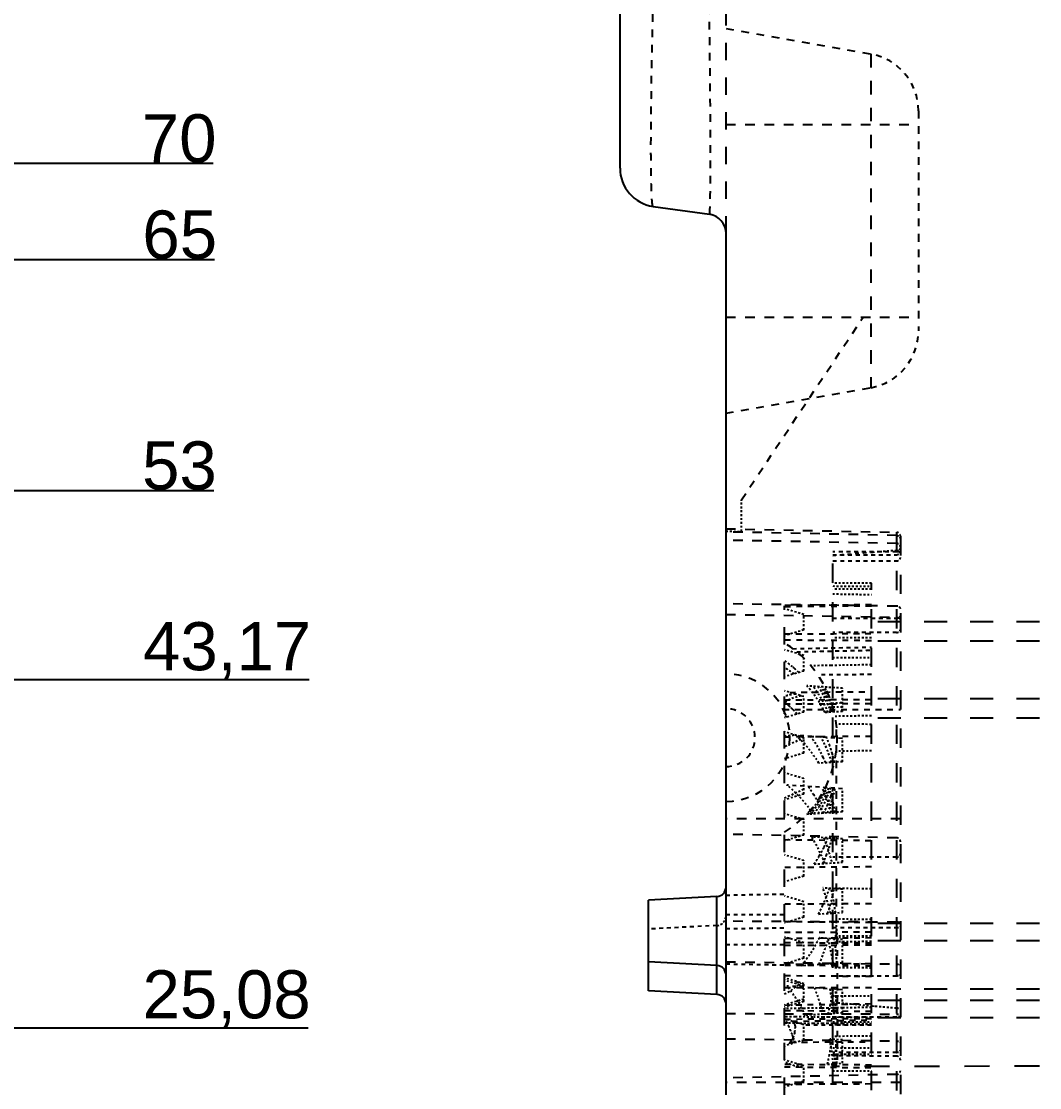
# Model space of a CAD drawing. Header units: millimetres. Extents: x 2875 to 3219, y 1450 to 1733.
# Drawn here: x 3102.8 to 3155.7, y 1616.3 to 1671.7 of the extents above; entities that cross this region are included whole.
import ezdxf

# ---------------------------------------------------------------- set-up
doc = ezdxf.new("R2010")
doc.units = ezdxf.units.MM
doc.linetypes.add('HIDDEN', pattern=[0.2, 0.1, -0.1])
doc.layers.add('DEFAULT_2', color=8, linetype='HIDDEN')
doc.layers.add('dim', color=4, linetype='Continuous', lineweight=9)
doc.styles.get("Standard").update_dxf_attribs({"font": 'arial.ttf'})
doc.dimstyles.new('副本 ISO-25-1', dxfattribs={"dimtxt": 5, "dimasz": 5, "dimexe": 0, "dimexo": 0, "dimgap": 0, "dimtad": 1, "dimtxsty": 'Standard', "dimcen": 0, "dimclrd": 4, "dimclre": 4, "dimclrt": 6, "dimazin": 0, "dimtfac": 1, "dimtofl": 0, "dimtmove": 0, "dimatfit": 3, "dimfxl": 0, "dimarcsym": 0})

# ---------------------------------------------------------------- blocks, each defined once
blk = doc.blocks.new('*D87')
at = {"layer": 'Defpoints', "color": 0, "transparency": 16777216}
for p in [(3054.105, 1619.411), (3109.239, 1619.411), (3011.402, 1594.336)]:
    blk.add_point(p, dxfattribs=at)
at = {"layer": 'dim', "color": 4, "linetype": 'Continuous', "lineweight": -2, "transparency": 16777216}
blk.add_line((3054.105, 1619.411), (3117.723, 1619.411), dxfattribs=at)
at = {"layer": 'dim', "color": 6, "transparency": 16777216, "insert": (3113.481, 1620.913), "char_height": 2.5, "attachment_point": 5}
blk.add_mtext('25,08', dxfattribs=at)
blk = doc.blocks.new('*D88')
at = {"layer": 'Defpoints', "color": 0, "transparency": 16777216}
for p in [(3038.727, 1637.501), (3109.239, 1637.501), (3011.402, 1594.336)]:
    blk.add_point(p, dxfattribs=at)
at = {"layer": 'dim', "color": 4, "linetype": 'Continuous', "lineweight": -2, "transparency": 16777216}
blk.add_line((3038.727, 1637.501), (3117.776, 1637.501), dxfattribs=at)
at = {"layer": 'dim', "color": 6, "transparency": 16777216, "insert": (3113.507, 1639.003), "char_height": 2.5, "attachment_point": 5}
blk.add_mtext('43,17', dxfattribs=at)
blk = doc.blocks.new('*D89')
at = {"layer": 'Defpoints', "color": 0, "transparency": 16777216}
for p in [(3052, 1647.336), (3109.239, 1647.336), (3011.402, 1594.336)]:
    blk.add_point(p, dxfattribs=at)
at = {"layer": 'dim', "color": 4, "linetype": 'Continuous', "lineweight": -2, "transparency": 16777216}
blk.add_line((3052, 1647.336), (3112.82, 1647.336), dxfattribs=at)
at = {"layer": 'dim', "color": 6, "transparency": 16777216, "insert": (3111.029, 1648.613), "char_height": 2.5, "attachment_point": 5}
blk.add_mtext('53', dxfattribs=at)
blk = doc.blocks.new('*D90')
at = {"layer": 'Defpoints', "color": 0, "transparency": 16777216}
for p in [(3026.702, 1659.336), (3109.239, 1659.336), (3011.402, 1594.336)]:
    blk.add_point(p, dxfattribs=at)
at = {"layer": 'dim', "color": 4, "linetype": 'Continuous', "lineweight": -2, "transparency": 16777216}
blk.add_line((3026.702, 1659.336), (3112.852, 1659.336), dxfattribs=at)
at = {"layer": 'dim', "color": 6, "transparency": 16777216, "insert": (3111.045, 1660.612), "char_height": 2.5, "attachment_point": 5}
blk.add_mtext('65', dxfattribs=at)
blk = doc.blocks.new('*D91')
at = {"layer": 'Defpoints', "color": 0, "transparency": 16777216}
for p in [(3084.196, 1664.336), (3109.239, 1664.336), (3011.402, 1594.336)]:
    blk.add_point(p, dxfattribs=at)
at = {"layer": 'dim', "color": 4, "linetype": 'Continuous', "lineweight": -2, "transparency": 16777216}
blk.add_line((3084.196, 1664.336), (3112.791, 1664.336), dxfattribs=at)
at = {"layer": 'dim', "color": 6, "transparency": 16777216, "insert": (3111.015, 1665.612), "char_height": 2.5, "attachment_point": 5}
blk.add_mtext('70', dxfattribs=at)

msp = doc.modelspace()

# ---------------------------------------------------------------- linework, layer by layer
at = {"color": 7, "linetype": 'Continuous'}
for p, q in [((3133.925, 1664.075), (3133.925, 1684.323)), ((3135.646, 1662.094), (3138.573, 1661.683)), ((3139.434, 1527.98), (3139.434, 1660.692)), ((3138.96, 1626.23), (3135.414, 1626.044)), ((3135.414, 1621.321), (3135.414, 1626.044)), ((3138.96, 1621.135), (3138.96, 1626.23)), ((3138.96, 1622.642), (3135.414, 1622.828)), ((3138.96, 1621.135), (3135.414, 1621.321))]:
    msp.add_line(p, q, dxfattribs=at)
for centre, radius, start, end in [((3135.925, 1664.075), 2, 180, 262), ((3138.434, 1660.692), 1, 0, 82), ((3138.934, 1626.729), 0.5, 273, 0), ((3138.934, 1622.143), 0.5, 0, 87), ((3138.934, 1620.636), 0.5, 0, 87)]:
    msp.add_arc(centre, radius, start, end, dxfattribs=at)
at = {"layer": 'DEFAULT_2', "color": 8, "linetype": 'HIDDEN', "ltscale": 9}
for p, q in [((3139.434, 1660.692), (3139.434, 1684.336)), ((3142.467, 1567.326), (3142.467, 1641.339))]:
    msp.add_line(p, q, dxfattribs=at)
at = {"layer": 'DEFAULT_2', "color": 8, "linetype": 'HIDDEN', "ltscale": 4}
for p, q in [((3139.434, 1671.34), (3146.955, 1670.014)), ((3149.434, 1667.059), (3149.434, 1655.621)), ((3140.234, 1646.84), (3146.567, 1656.34)), ((3139.434, 1651.34), (3146.955, 1652.666)), ((3145.169, 1624.101), (3145.169, 1635.19))]:
    msp.add_line(p, q, dxfattribs=at)
at = {"layer": 'DEFAULT_2', "color": 8, "linetype": 'HIDDEN', "ltscale": 7}
msp.add_line((3146.955, 1670.014), (3146.955, 1652.666), dxfattribs=at)
at = {"layer": 'DEFAULT_2', "color": 8, "linetype": 'HIDDEN', "ltscale": 5}
for p, q in [((3139.434, 1666.34), (3149.434, 1666.34)), ((3139.434, 1656.34), (3149.434, 1656.34)), ((3139.434, 1645.34), (3148.3, 1645.154)), ((3148.3, 1644.993), (3139.434, 1645.178)), ((3148.3, 1644.576), (3139.434, 1644.744)), ((3148.3, 1641.319), (3139.434, 1641.435)), ((3139.434, 1640.891), (3148.3, 1640.744)), ((3148.497, 1630.265), (3139.434, 1630.265)), ((3148.3, 1629.275), (3139.434, 1629.461)), ((3148.3, 1624.892), (3139.434, 1624.943)), ((3139.434, 1622.834), (3148.3, 1622.718)), ((3139.434, 1620.147), (3148.3, 1620.119)), ((3139.434, 1618.831), (3148.3, 1618.721)), ((3148.3, 1616.984), (3139.434, 1616.798)), ((3148.497, 1616.566), (3139.434, 1616.566))]:
    msp.add_line(p, q, dxfattribs=at)
at = {"layer": 'DEFAULT_2', "color": 8, "linetype": 'HIDDEN'}
for p, q in [((3140.234, 1645.198), (3140.234, 1646.84)), ((3146.99, 1642.513), (3144.98, 1642.516)), ((3144.98, 1642.365), (3146.99, 1642.362)), ((3146.99, 1642.197), (3144.98, 1642.2)), ((3144.979, 1641.955), (3146.988, 1641.92)), ((3146.99, 1639.672), (3144.98, 1639.674)), ((3144.98, 1638.656), (3146.99, 1638.653)), ((3146.99, 1638.269), (3144.98, 1638.237)), ((3145.482, 1637.051), (3143.632, 1637.174)), ((3146.99, 1635.623), (3145.106, 1635.59)), ((3146.99, 1635.174), (3145.169, 1635.19)), ((3146.99, 1633.798), (3145.169, 1633.782)), ((3145.482, 1630.623), (3143.616, 1630.498)), ((3145.482, 1629.217), (3143.881, 1629.324)), ((3144.011, 1627.913), (3145.482, 1628.011)), ((3146.99, 1626.634), (3144.98, 1626.637)), ((3146.99, 1625.035), (3145.169, 1625.046)), ((3146.99, 1624.162), (3144.98, 1624.163)), ((3146.99, 1624.112), (3145.169, 1624.101)), ((3146.99, 1623.886), (3145.194, 1623.87)), ((3146.988, 1622.512), (3144.979, 1622.521)), ((3144.98, 1621.073), (3146.99, 1621.071)), ((3146.99, 1620.461), (3145.481, 1620.441)), ((3145.482, 1620.178), (3143.553, 1620.05)), ((3145.482, 1619.964), (3146.99, 1619.948)), ((3144.98, 1619.719), (3146.99, 1619.718)), ((3146.99, 1619.577), (3144.98, 1619.56)), ((3146.99, 1619.613), (3145.482, 1619.623)), ((3146.99, 1618.974), (3144.98, 1618.957)), ((3144.98, 1618.369), (3146.99, 1618.369)), ((3144.98, 1618.041), (3146.99, 1618.041)), ((3144.98, 1617.168), (3146.99, 1617.166))]:
    msp.add_line(p, q, dxfattribs=at)
at = {"layer": 'DEFAULT_2', "color": 8, "linetype": 'HIDDEN', "ltscale": 0.3}
for p, q in [((3139.434, 1645.215), (3139.834, 1645.207)), ((3139.834, 1645.207), (3140.234, 1645.198)), ((3144.377, 1620.427), (3143.973, 1620.421)), ((3142.535, 1619.996), (3142.991, 1619.991)), ((3143.974, 1619.98), (3144.464, 1619.975)), ((3142.987, 1619.639), (3142.625, 1619.641)), ((3144.462, 1619.629), (3143.975, 1619.632))]:
    msp.add_line(p, q, dxfattribs=at)
at = {"layer": 'DEFAULT_2', "color": 8, "linetype": 'HIDDEN', "ltscale": 10}
for p, q in [((3148.3, 1645.154), (3148.3, 1563.518)), ((3148.497, 1644.953), (3148.497, 1563.719)), ((3144.98, 1564.528), (3144.98, 1644.144)), ((3146.99, 1566.159), (3146.99, 1642.513))]:
    msp.add_line(p, q, dxfattribs=at)
at = {"layer": 'DEFAULT_2', "color": 8, "linetype": 'HIDDEN', "ltscale": 2}
for p, q in [((3148.297, 1644.149), (3144.98, 1644.144)), ((3144.98, 1643.986), (3148.297, 1643.992)), ((3144.98, 1643.666), (3148.297, 1643.671)), ((3144.98, 1640.689), (3148.297, 1640.693)), ((3148.297, 1639.949), (3144.98, 1639.944)), ((3142.904, 1639.107), (3146.99, 1639.191)), ((3146.99, 1637.762), (3144.208, 1637.742)), ((3145.482, 1634.44), (3143.077, 1634.6)), ((3145.482, 1631.829), (3142.589, 1632.021)), ((3148.297, 1628.27), (3144.98, 1628.265)), ((3139.434, 1626.303), (3142.467, 1626.356)), ((3139.434, 1625.298), (3142.467, 1625.298)), ((3138.96, 1624.722), (3135.414, 1624.536)), ((3139.434, 1624.559), (3142.467, 1624.603)), ((3144.98, 1624.612), (3148.297, 1624.614)), ((3139.434, 1623.732), (3142.467, 1623.732)), ((3139.434, 1622.727), (3142.467, 1622.675)), ((3143.377, 1622.649), (3145.482, 1622.789)), ((3148.297, 1622.091), (3144.98, 1622.088)), ((3145.482, 1621.384), (3142.597, 1621.577)), ((3148.297, 1619.966), (3144.98, 1619.965)), ((3146.99, 1619.548), (3143.472, 1619.543)), ((3148.297, 1618.13), (3144.98, 1618.126)), ((3148.298, 1617.927), (3144.98, 1617.956))]:
    msp.add_line(p, q, dxfattribs=at)
at = {"layer": 'DEFAULT_2', "color": 8, "linetype": 'HIDDEN', "ltscale": 0.5}
for p, q in [((3148.3, 1644.209), (3147.539, 1644.148)), ((3145.253, 1620.704), (3145.941, 1620.644)), ((3145.482, 1618.773), (3144.828, 1618.817))]:
    msp.add_line(p, q, dxfattribs=at)
at = {"layer": 'DEFAULT_2', "color": 8, "linetype": 'HIDDEN', "ltscale": 3}
for p, q in [((3146.99, 1641.386), (3142.467, 1641.346)), ((3146.99, 1641.323), (3142.467, 1641.284)), ((3146.99, 1639.521), (3142.467, 1639.548)), ((3142.467, 1636.447), (3146.99, 1636.472)), ((3142.744, 1636.838), (3146.99, 1636.875)), ((3142.41, 1635.949), (3148.497, 1635.949)), ((3142.467, 1636.239), (3146.99, 1636.256)), ((3146.99, 1634.552), (3142.467, 1634.512)), ((3142.467, 1629.183), (3146.99, 1629.144)), ((3146.99, 1627.768), (3142.467, 1627.729)), ((3146.99, 1625.851), (3142.467, 1625.829)), ((3146.99, 1624.873), (3142.467, 1624.912)), ((3142.467, 1624.378), (3146.99, 1624.387)), ((3146.99, 1624.074), (3142.467, 1624.041)), ((3146.988, 1623.798), (3142.467, 1623.821)), ((3145.212, 1624.047), (3145.212, 1617.351)), ((3146.99, 1623.7), (3142.467, 1623.676)), ((3142.467, 1622.704), (3146.99, 1622.744)), ((3146.99, 1622.612), (3142.467, 1622.651)), ((3146.99, 1622.068), (3142.467, 1622.103)), ((3146.99, 1621.481), (3142.467, 1621.475)), ((3142.467, 1620.59), (3146.99, 1620.66)), ((3146.99, 1620.25), (3142.467, 1620.289)), ((3146.99, 1619.879), (3142.467, 1619.839)), ((3142.856, 1619.749), (3146.99, 1619.814)), ((3142.765, 1618.664), (3146.99, 1618.674)), ((3146.99, 1617.47), (3142.467, 1617.498)), ((3142.467, 1617.375), (3146.99, 1617.335)), ((3142.467, 1616.479), (3146.99, 1616.503))]:
    msp.add_line(p, q, dxfattribs=at)
at = {"layer": 'DEFAULT_2', "color": 8, "linetype": 'HIDDEN', "ltscale": 0.7}
for p, q in [((3143.472, 1640.883), (3142.467, 1641.185)), ((3143.472, 1640.079), (3142.467, 1639.778)), ((3143.472, 1638.751), (3142.467, 1639.053)), ((3144.892, 1638.236), (3143.845, 1638.219)), ((3143.472, 1637.947), (3142.467, 1637.646)), ((3143.472, 1636.619), (3142.467, 1636.921)), ((3143.472, 1635.815), (3142.467, 1635.514)), ((3143.472, 1634.487), (3142.467, 1634.789)), ((3143.472, 1633.683), (3142.467, 1633.382)), ((3143.472, 1632.355), (3142.467, 1632.657)), ((3143.472, 1631.551), (3142.467, 1631.25)), ((3143.472, 1630.223), (3142.467, 1630.525)), ((3143.472, 1629.419), (3142.467, 1629.118)), ((3143.472, 1628.092), (3142.467, 1628.393)), ((3143.472, 1627.288), (3142.467, 1626.986)), ((3145.482, 1626.606), (3144.461, 1626.674)), ((3143.472, 1625.96), (3142.467, 1626.261)), ((3143.472, 1625.156), (3142.467, 1624.854)), ((3143.472, 1623.828), (3142.467, 1624.129)), ((3143.472, 1623.024), (3142.467, 1622.722)), ((3143.472, 1621.696), (3142.467, 1621.997)), ((3143.472, 1621.574), (3142.467, 1621.875)), ((3143.472, 1620.77), (3143.472, 1621.696)), ((3143.472, 1620.892), (3142.467, 1620.59)), ((3143.472, 1620.77), (3142.467, 1620.468)), ((3143.479, 1620.415), (3142.526, 1620.402)), ((3145.941, 1620.644), (3146.99, 1620.551)), ((3143.472, 1619.564), (3142.467, 1619.865)), ((3143.037, 1619.99), (3143.974, 1619.98)), ((3143.975, 1619.632), (3143.032, 1619.639)), ((3143.472, 1618.76), (3142.467, 1618.458)), ((3143.472, 1617.432), (3142.467, 1617.733)), ((3143.472, 1616.628), (3142.467, 1616.326))]:
    msp.add_line(p, q, dxfattribs=at)
at = {"layer": 'DEFAULT_2', "color": 8, "linetype": 'HIDDEN', "ltscale": 0.6}
for p, q in [((3143.472, 1640.079), (3143.472, 1640.883)), ((3143.472, 1637.947), (3143.472, 1638.751)), ((3143.472, 1635.815), (3143.472, 1636.619)), ((3145.482, 1635.845), (3144.585, 1635.785)), ((3143.472, 1633.683), (3143.472, 1634.487)), ((3143.472, 1631.551), (3143.472, 1632.355)), ((3143.472, 1629.419), (3143.472, 1630.223)), ((3143.472, 1627.288), (3143.472, 1628.092)), ((3143.472, 1625.156), (3143.472, 1625.96)), ((3143.472, 1623.024), (3143.472, 1623.828)), ((3143.472, 1618.76), (3143.472, 1619.564)), ((3143.472, 1616.628), (3143.472, 1617.432)), ((3144.71, 1617.516), (3145.482, 1617.567))]:
    msp.add_line(p, q, dxfattribs=at)
at = {"layer": 'DEFAULT_2', "color": 8, "linetype": 'HIDDEN', "ltscale": 12}
for p, q in [((3186.925, 1640.506), (3146.99, 1640.506)), ((3186.925, 1639.501), (3146.99, 1639.501)), ((3186.925, 1636.506), (3146.99, 1636.506)), ((3186.925, 1635.501), (3146.99, 1635.501)), ((3186.925, 1624.828), (3146.99, 1624.828)), ((3186.925, 1623.923), (3146.99, 1623.923)), ((3186.925, 1621.411), (3146.99, 1621.411)), ((3186.925, 1620.828), (3146.99, 1620.828)), ((3186.925, 1619.923), (3146.99, 1619.923))]:
    msp.add_line(p, q, dxfattribs=at)
at = {"layer": 'DEFAULT_2', "color": 8, "linetype": 'HIDDEN', "ltscale": 0.06}
for p, q in [((3144.98, 1638.237), (3144.892, 1638.236)), ((3144.461, 1620.428), (3144.377, 1620.427)), ((3145.201, 1620.438), (3145.116, 1620.436))]:
    msp.add_line(p, q, dxfattribs=at)
at = {"layer": 'DEFAULT_2', "color": 8, "linetype": 'HIDDEN', "ltscale": 0.9}
for p, q in [((3145.482, 1635.845), (3145.482, 1637.051)), ((3145.482, 1633.234), (3145.482, 1634.44)), ((3145.482, 1633.234), (3144.254, 1633.152)), ((3145.482, 1630.623), (3145.482, 1631.829)), ((3145.482, 1628.011), (3145.482, 1629.217)), ((3145.482, 1625.4), (3145.482, 1626.606)), ((3144.241, 1625.318), (3145.482, 1625.4)), ((3145.482, 1623.995), (3144.274, 1624.076)), ((3145.482, 1622.789), (3145.482, 1623.995)), ((3145.482, 1620.178), (3145.482, 1621.384)), ((3145.482, 1617.567), (3145.482, 1618.773))]:
    msp.add_line(p, q, dxfattribs=at)
at = {"layer": 'DEFAULT_2', "color": 8, "linetype": 'HIDDEN', "ltscale": 0.8}
for p, q in [((3143.502, 1634.478), (3142.467, 1634.01)), ((3143.472, 1631.792), (3142.467, 1631.337)), ((3147.192, 1620.533), (3148.3, 1620.436))]:
    msp.add_line(p, q, dxfattribs=at)
at = {"layer": 'DEFAULT_2', "color": 8, "linetype": 'HIDDEN', "ltscale": 0.04}
for p, q in [((3142.526, 1620.402), (3142.467, 1620.401)), ((3146.99, 1620.551), (3147.045, 1620.546))]:
    msp.add_line(p, q, dxfattribs=at)
at = {"layer": 'DEFAULT_2', "color": 8, "linetype": 'HIDDEN', "ltscale": 0.4}
msp.add_line((3143.973, 1620.421), (3143.479, 1620.415), dxfattribs=at)
at = {"layer": 'DEFAULT_2', "color": 8, "linetype": 'HIDDEN', "ltscale": 0.2}
for p, q in [((3144.74, 1620.431), (3144.461, 1620.428)), ((3144.98, 1620.435), (3144.74, 1620.431)), ((3145.481, 1620.441), (3145.201, 1620.438)), ((3144.464, 1619.975), (3144.743, 1619.972)), ((3144.743, 1619.972), (3144.984, 1619.97)), ((3145.203, 1619.967), (3145.482, 1619.964)), ((3144.741, 1619.627), (3144.462, 1619.629)), ((3144.98, 1619.626), (3144.741, 1619.627)), ((3145.482, 1619.623), (3145.201, 1619.624))]:
    msp.add_line(p, q, dxfattribs=at)
at = {"layer": 'DEFAULT_2', "color": 8, "linetype": 'HIDDEN', "ltscale": 0.1}
for p, q in [((3144.979, 1620.728), (3145.136, 1620.714)), ((3147.045, 1620.546), (3147.192, 1620.533))]:
    msp.add_line(p, q, dxfattribs=at)
at = {"layer": 'DEFAULT_2', "color": 8, "linetype": 'HIDDEN', "ltscale": 0.07}
for p, q in [((3145.083, 1620.436), (3144.98, 1620.435)), ((3144.984, 1619.97), (3145.084, 1619.969)), ((3142.625, 1619.641), (3142.532, 1619.642)), ((3145.083, 1619.625), (3144.98, 1619.626))]:
    msp.add_line(p, q, dxfattribs=at)
at = {"layer": 'DEFAULT_2', "color": 8, "linetype": 'HIDDEN', "ltscale": 0.02}
msp.add_line((3145.116, 1620.436), (3145.083, 1620.436), dxfattribs=at)
at = {"layer": 'DEFAULT_2', "color": 8, "linetype": 'HIDDEN', "ltscale": 0.03}
for p, q in [((3145.136, 1620.714), (3145.182, 1620.71)), ((3142.991, 1619.991), (3143.037, 1619.99)), ((3143.032, 1619.639), (3142.987, 1619.639))]:
    msp.add_line(p, q, dxfattribs=at)
at = {"layer": 'DEFAULT_2', "color": 8, "linetype": 'HIDDEN', "ltscale": 0.05}
for p, q in [((3145.182, 1620.71), (3145.253, 1620.704)), ((3142.467, 1619.996), (3142.535, 1619.996)), ((3142.532, 1619.642), (3142.467, 1619.642))]:
    msp.add_line(p, q, dxfattribs=at)
at = {"layer": 'DEFAULT_2', "color": 8, "linetype": 'HIDDEN', "ltscale": 0.08}
for p, q in [((3145.084, 1619.969), (3145.203, 1619.967)), ((3145.201, 1619.624), (3145.083, 1619.625))]:
    msp.add_line(p, q, dxfattribs=at)
at = {"layer": 'DEFAULT_2', "color": 8, "linetype": 'HIDDEN', "ltscale": 13}
msp.add_line((3186.925, 1617.411), (3144.98, 1617.401), dxfattribs=at)
at = {"layer": 'DEFAULT_2', "color": 8, "linetype": 'HIDDEN', "ltscale": 3}
for centre, radius, start, end in [((3146.434, 1667.059), 3, 0, 80), ((3146.434, 1655.621), 3, 280, 0), ((3139.434, 1634.486), 1.505, 270, 90)]:
    msp.add_arc(centre, radius, start, end, dxfattribs=at)
at = {"layer": 'DEFAULT_2', "color": 8, "linetype": 'HIDDEN', "ltscale": 0.2}
for centre, radius, start, end in [((3148.296, 1644.953), 0.201, 0, 88.8), ((3148.296, 1644.35), 0.201, 270.1, 0), ((3138.711, 1633.257), 6.447, 45.6919, 48.3307), ((3137.855, 1630.831), 7.189, 42.7773, 45.2191), ((3138.151, 1630.41), 7.033, 23.1539, 25.6933), ((3139.091, 1633.409), 6.119, 341.8025, 344.3228), ((3138.483, 1631.727), 6.719, 336.1015, 338.5259), ((3148.296, 1629.074), 0.201, 0, 88.8), ((3138.544, 1631.7), 6.652, 334.0446, 336.1011), ((3148.296, 1628.471), 0.201, 270.1, 0), ((3129.03, 1624.049), 16.196, 349.0925, 350.0289), ((3141.927, 1619.411), 1.103, 347.0039, 359.991), ((3126.813, 1612.641), 17.295, 20.258, 21.3391), ((3120.763, 1616.965), 24.443, 3.5123, 4.2964), ((3118.8, 1620.185), 26.416, 356.2611, 356.9802), ((3148.296, 1617.726), 0.201, 0, 89.5), ((3148.296, 1617.185), 0.201, 271.2, 0)]:
    msp.add_arc(centre, radius, start, end, dxfattribs=at)
at = {"layer": 'DEFAULT_2', "color": 8, "linetype": 'HIDDEN', "ltscale": 2}
msp.add_arc((3236.566, 528.552), 1119.143, 94.562646, 94.694162, dxfattribs=at)
at = {"layer": 'DEFAULT_2', "color": 8, "linetype": 'HIDDEN', "ltscale": 0.03}
for centre, radius, start, end in [((3148.292, 1643.976), 0.233, 63.9617, 74.6554), ((3137.973, 1630.948), 7.022, 45.2291, 45.5419)]:
    msp.add_arc(centre, radius, start, end, dxfattribs=at)
at = {"layer": 'DEFAULT_2', "color": 8, "linetype": 'HIDDEN', "ltscale": 4}
for radius, start, end in [(5.779, 301.6643, 58.3357), (3.317, 270, 90)]:
    msp.add_arc((3139.434, 1634.486), radius, start, end, dxfattribs=at)
at = {"layer": 'DEFAULT_2', "color": 8, "linetype": 'HIDDEN', "ltscale": 0.4}
for centre, radius, start, end in [((3138.779, 1633.335), 6.343, 49.5143, 54.4478), ((3140.063, 1633.679), 5.041, 54.7639, 61.5132), ((3137.838, 1627.782), 7.208, 31.2174, 35.2864), ((3139.364, 1634.062), 5.845, 332.9402, 338.0313), ((3139.389, 1634.05), 5.818, 326.9914, 332.9278), ((3138.641, 1631.652), 6.544, 329.5682, 334.0506), ((3138.773, 1631.575), 6.391, 325.0496, 329.5674), ((3137.667, 1627.195), 7.299, 321.4742, 325.6592), ((3118.518, 1616.817), 26.692, 2.4642, 3.5344)]:
    msp.add_arc(centre, radius, start, end, dxfattribs=at)
at = {"layer": 'DEFAULT_2', "color": 8, "linetype": 'HIDDEN', "ltscale": 0.09}
for centre, radius, start, end in [((3138.748, 1633.298), 6.391, 48.3334, 49.521), ((3127.383, 1612.863), 16.684, 21.3431, 21.7758)]:
    msp.add_arc(centre, radius, start, end, dxfattribs=at)
at = {"layer": 'DEFAULT_2', "color": 8, "linetype": 'HIDDEN', "ltscale": 0.3}
for centre, radius, start, end in [((3139.165, 1633.499), 6.03, 33.7891, 37.281), ((3138.542, 1631.864), 6.661, 19.3802, 23.2588), ((3138.476, 1631.838), 6.733, 15.5609, 19.3988), ((3138.39, 1631.818), 6.82, 11.7439, 14.8906), ((3139.167, 1633.38), 6.038, 332.128, 336.5583), ((3139.127, 1633.399), 6.082, 336.5447, 340.9433), ((3137.197, 1629.307), 8.012, 9.2656, 12.4088), ((3139.416, 1634.031), 5.784, 322.6829, 326.9961), ((3137.584, 1631.234), 7.63, 334.4532, 337.9513), ((3136.938, 1629.177), 8.262, 338.8469, 342.1992), ((3134.173, 1624.128), 11.019, 11.2267, 13.2076), ((3135.27, 1628.444), 9.947, 347.4929, 349.5243), ((3137.103, 1629.12), 8.087, 335.3816, 338.8063), ((3135.135, 1628.472), 10.085, 344.4803, 346.9934), ((3137.304, 1629.021), 7.863, 331.9032, 335.4253), ((3135.085, 1628.487), 10.138, 341.9715, 344.4713), ((3128.973, 1624.059), 16.253, 347.5532, 349.0975), ((3125.601, 1622.403), 19.615, 354.6337, 355.8571), ((3126.762, 1619.733), 18.446, 3.9228, 5.2073), ((3126.47, 1622.349), 18.744, 355.8289, 357.109), ((3128.836, 1624.091), 16.395, 346.0144, 347.5453), ((3124.672, 1622.5), 20.549, 353.438, 354.6057), ((3129.121, 1613.593), 14.798, 23.3461, 24.9942), ((3128.092, 1613.148), 15.92, 21.7669, 23.3464), ((3122.218, 1622.452), 23.027, 349.8033, 350.8946), ((3121.479, 1622.578), 23.777, 348.7636, 349.8204), ((3116.323, 1620.333), 28.897, 355.2851, 356.1155), ((3120.722, 1622.736), 24.55, 347.7232, 348.7467), ((3114.287, 1620.516), 30.941, 354.4822, 355.2577), ((3116.966, 1616.764), 28.245, 1.5908, 2.4357)]:
    msp.add_arc(centre, radius, start, end, dxfattribs=at)
at = {"layer": 'DEFAULT_2', "color": 8, "linetype": 'HIDDEN'}
for centre, radius, start, end in [((3139.355, 1633.886), 5.853, 19.1373, 33.7114), ((3139.29, 1634.093), 5.92, 16.8786, 30.7959), ((3139.409, 1634.325), 5.804, 14.8598, 28.744), ((3139.401, 1634.426), 5.811, 13.8365, 27.5307), ((3139.456, 1634.412), 5.754, 317.1982, 333.9467), ((3139.319, 1634.332), 5.895, 319.6006, 335.4336), ((3139.089, 1633.865), 6.125, 327.1264, 340.9745), ((3138.703, 1633.075), 6.511, 337.4172, 349.1952), ((3133.486, 1627.345), 11.744, 336.7494, 343.6684)]:
    msp.add_arc(centre, radius, start, end, dxfattribs=at)
at = {"layer": 'DEFAULT_2', "color": 8, "linetype": 'HIDDEN', "ltscale": 0.9}
for centre, radius, start, end in [((3139.094, 1633.454), 6.114, 22.5137, 33.7716), ((3138.389, 1630.53), 6.767, 25.6497, 36.4347), ((3130.561, 1622.004), 14.649, 2.9961, 7.9208), ((3123.906, 1615.145), 21.241, 6.4627, 9.9542)]:
    msp.add_arc(centre, radius, start, end, dxfattribs=at)
at = {"layer": 'DEFAULT_2', "color": 8, "linetype": 'HIDDEN', "ltscale": 0.1}
for centre, radius, start, end in [((3138.081, 1631.075), 6.856, 48.8934, 50.2234), ((3137.968, 1630.946), 7.028, 47.7059, 48.8939), ((3137.951, 1630.926), 7.054, 45.5427, 46.8769), ((3140.4, 1631.605), 4.521, 60.8654, 62.7916), ((3129.402, 1623.983), 15.818, 350.0301, 350.6582), ((3141.858, 1619.392), 1.174, 5.6449, 15.6732)]:
    msp.add_arc(centre, radius, start, end, dxfattribs=at)
at = {"layer": 'DEFAULT_2', "color": 8, "linetype": 'HIDDEN', "ltscale": 0.07}
msp.add_arc((3137.923, 1630.896), 7.094, 46.8764, 47.7085, dxfattribs=at)
at = {"layer": 'DEFAULT_2', "color": 8, "linetype": 'HIDDEN', "ltscale": 0.05}
msp.add_arc((3138.519, 1631.851), 6.687, 14.8988, 15.5537, dxfattribs=at)
at = {"layer": 'DEFAULT_2', "color": 8, "linetype": 'HIDDEN', "ltscale": 0.8}
msp.add_arc((3137.385, 1627.516), 7.733, 23.1543, 31.1642, dxfattribs=at)
at = {"layer": 'DEFAULT_2', "color": 8, "linetype": 'HIDDEN', "ltscale": 0.6}
for centre, radius, start, end in [((3137.427, 1629.355), 7.778, 12.4302, 18.8658), ((3133.476, 1623.99), 11.728, 6.788, 11.2234), ((3125.396, 1619.64), 19.816, 1.5038, 3.9227)]:
    msp.add_arc(centre, radius, start, end, dxfattribs=at)
at = {"layer": 'DEFAULT_2', "color": 8, "linetype": 'HIDDEN', "ltscale": 0.06}
for centre, radius, start, end in [((3139.151, 1633.39), 6.057, 340.9491, 341.7998), ((3135.094, 1628.482), 10.127, 346.99, 347.4974), ((3115.166, 1620.417), 30.057, 356.1055, 356.2718)]:
    msp.add_arc(centre, radius, start, end, dxfattribs=at)
at = {"layer": 'DEFAULT_2', "color": 8, "linetype": 'HIDDEN', "ltscale": 0.08}
msp.add_arc((3139.037, 1633.425), 6.176, 344.3203, 345.3213, dxfattribs=at)
at = {"layer": 'DEFAULT_2', "color": 8, "linetype": 'HIDDEN', "ltscale": 0.7}
msp.add_arc((3137.563, 1631.243), 7.653, 337.9484, 344.9227, dxfattribs=at)
at = {"layer": 'DEFAULT_2', "color": 8, "linetype": 'HIDDEN', "ltscale": 0.5}
msp.add_arc((3138.934, 1625.221), 0.5, 273, 0, dxfattribs=at)
at = {"layer": 'DEFAULT_2', "color": 8, "linetype": 'HIDDEN', "ltscale": 0.02}
msp.add_arc((3142.89, 1624.046), 2.322, 359.3309, 0.0126, dxfattribs=at)
at = {"layer": 'DEFAULT_2', "color": 8, "linetype": 'HIDDEN', "ltscale": 0.4}
for centre, major_axis, ratio, start_param, end_param in [((3144.309, 1635.804), (2.993, 0), 0.349891, 8.294662, 8.516995), ((3102.464, 1638.506), (54.905, 0), 0.064341, 5.596683, 5.612674), ((3159.11, 1638.506), (40.073, 0), 0.064341, 4.352156, 4.365396), ((3140.472, 1637.501), (8.588, 0), 0.349891, 4.946874, 5.011158), ((3148.884, 1622.325), (5.978, 0), 0.349891, -2.892855, -2.702781)]:
    msp.add_ellipse(centre, major_axis=major_axis, ratio=ratio, start_param=start_param, end_param=end_param, dxfattribs=at)
at = {"layer": 'DEFAULT_2', "color": 8, "linetype": 'HIDDEN', "ltscale": 0.7}
for centre, major_axis, start_param, end_param in [((3145.082, 1635.804), (3.012, 0), 2.191032, 2.621998), ((3135.169, 1622.828), (8.721, 0), 5.704017, 5.919281)]:
    msp.add_ellipse(centre, major_axis=major_axis, ratio=0.349891, start_param=start_param, end_param=end_param, dxfattribs=at)
at = {"layer": 'DEFAULT_2', "color": 8, "linetype": 'HIDDEN', "ltscale": 0.1}
msp.add_ellipse((3145.701, 1618.406), major_axis=(3.028, 0), ratio=0.349891, start_param=9.178258, end_param=9.311173, dxfattribs=at)
at = {"layer": 'DEFAULT_2', "color": 8, "linetype": 'HIDDEN', "ltscale": 4}
for points, knots in [([(3135.646, 1662.094), (3135.64, 1662.095), (3135.629, 1662.116), (3135.619, 1662.154), (3135.608, 1662.219), (3135.593, 1662.351), (3135.577, 1662.579), (3135.562, 1662.921), (3135.55, 1663.356), (3135.541, 1663.878), (3135.536, 1664.484), (3135.534, 1665.439), (3135.541, 1666.792), (3135.563, 1668.566), (3135.598, 1670.491), (3135.629, 1671.816), (3135.646, 1672.492)], [0, 0, 0, 0, 0.001841, 0.005752, 0.011941, 0.020444, 0.044393, 0.077445, 0.119336, 0.169693, 0.228039, 0.293836, 0.445171, 0.617821, 0.805204, 1, 1, 1, 1]), ([(3138.573, 1661.683), (3138.577, 1661.682), (3138.581, 1661.706), (3138.587, 1661.735), (3138.592, 1661.8), (3138.597, 1661.884), (3138.602, 1661.994), (3138.609, 1662.188), (3138.615, 1662.491), (3138.621, 1662.923), (3138.626, 1663.444), (3138.628, 1664.049), (3138.629, 1664.732), (3138.628, 1665.488), (3138.624, 1666.616), (3138.615, 1668.143), (3138.597, 1670.074), (3138.582, 1671.403), (3138.573, 1672.081)], [0, 0, 0, 0, 0.001259, 0.004776, 0.010636, 0.01885, 0.029416, 0.042312, 0.074991, 0.11664, 0.166874, 0.225245, 0.291175, 0.36403, 0.443076, 0.616538, 0.804631, 1, 1, 1, 1])]:
    msp.add_open_spline(points, degree=3, knots=knots, dxfattribs=at)
at = {"layer": 'DEFAULT_2', "color": 8, "linetype": 'HIDDEN', "ltscale": 0.2}
for points, knots in [([(3148.3, 1644.993), (3148.351, 1644.992), (3148.455, 1644.948), (3148.497, 1644.843), (3148.497, 1644.793)], [0, 0, 0, 0, 0.500528, 1, 1, 1, 1]), ([(3148.297, 1643.992), (3148.348, 1643.992), (3148.454, 1644.035), (3148.497, 1644.141), (3148.497, 1644.192)], [0, 0, 0, 0, 0.500685, 1, 1, 1, 1]), ([(3148.297, 1643.671), (3148.347, 1643.671), (3148.449, 1643.705), (3148.497, 1643.805), (3148.497, 1643.852)], [0, 0, 0, 0, 0.518318, 1, 1, 1, 1]), ([(3148.497, 1641.194), (3148.497, 1641.229), (3148.433, 1641.304), (3148.349, 1641.319), (3148.3, 1641.319)], [0, 0, 0, 0, 0.420739, 1, 1, 1, 1]), ([(3148.297, 1640.693), (3148.345, 1640.693), (3148.432, 1640.706), (3148.497, 1640.782), (3148.497, 1640.818)], [0, 0, 0, 0, 0.579744, 1, 1, 1, 1]), ([(3148.297, 1639.949), (3148.346, 1639.949), (3148.443, 1639.974), (3148.497, 1640.066), (3148.497, 1640.108)], [0, 0, 0, 0, 0.54051, 1, 1, 1, 1]), ([(3148.297, 1624.614), (3148.344, 1624.614), (3148.41, 1624.619), (3148.476, 1624.641), (3148.497, 1624.66), (3148.497, 1624.669)], [0, 0, 0, 0, 0.662217, 0.882565, 1, 1, 1, 1]), ([(3145.169, 1624.101), (3145.169, 1624.051), (3145.173, 1623.977), (3145.177, 1623.899), (3145.188, 1623.876)], [0, 0, 0, 0, 0.664658, 1, 1, 1, 1]), ([(3148.3, 1622.718), (3148.349, 1622.717), (3148.433, 1622.703), (3148.497, 1622.627), (3148.497, 1622.593)], [0, 0, 0, 0, 0.579261, 1, 1, 1, 1]), ([(3148.3, 1618.721), (3148.326, 1618.721), (3148.401, 1618.714), (3148.497, 1618.657), (3148.497, 1618.603)], [0, 0, 0, 0, 0.318567, 1, 1, 1, 1]), ([(3148.297, 1618.13), (3148.322, 1618.13), (3148.399, 1618.136), (3148.497, 1618.193), (3148.497, 1618.248)], [0, 0, 0, 0, 0.318597, 1, 1, 1, 1])]:
    msp.add_open_spline(points, degree=3, knots=knots, dxfattribs=at)
at = {"layer": 'DEFAULT_2', "color": 8, "linetype": 'HIDDEN', "ltscale": 0.07}
for points in [[(3148.399, 1644.55), (3148.369, 1644.566), (3148.334, 1644.576), (3148.3, 1644.576)], [(3148.394, 1644.185), (3148.424, 1644.171), (3148.451, 1644.149), (3148.468, 1644.121)], [(3148.468, 1644.121), (3148.486, 1644.094), (3148.497, 1644.062), (3148.497, 1644.029)], [(3148.3, 1640.744), (3148.332, 1640.743), (3148.365, 1640.736), (3148.394, 1640.723)], [(3148.394, 1640.723), (3148.423, 1640.71), (3148.45, 1640.691), (3148.468, 1640.666)], [(3148.399, 1624.884), (3148.367, 1624.889), (3148.333, 1624.891), (3148.3, 1624.891)], [(3148.397, 1622.108), (3148.365, 1622.097), (3148.33, 1622.091), (3148.297, 1622.091)], [(3143.026, 1619.508), (3143.029, 1619.476), (3143.031, 1619.443), (3143.031, 1619.411)]]:
    msp.add_open_spline(points, degree=3, dxfattribs=at)
at = {"layer": 'DEFAULT_2', "color": 8, "linetype": 'HIDDEN', "ltscale": 0.1}
for points, knots in [([(3148.497, 1644.395), (3148.497, 1644.41), (3148.488, 1644.472), (3148.442, 1644.528), (3148.399, 1644.55)], [0, 0, 0, 0, 0.233723, 1, 1, 1, 1]), ([(3145.194, 1623.87), (3145.197, 1623.87), (3145.203, 1623.887), (3145.207, 1623.913), (3145.211, 1623.961), (3145.212, 1623.998), (3145.212, 1624.019)], [0, 0, 0, 0, 0.077835, 0.270225, 0.579756, 1, 1, 1, 1]), ([(3148.497, 1622.217), (3148.497, 1622.206), (3148.485, 1622.154), (3148.435, 1622.122), (3148.397, 1622.108)], [0, 0, 0, 0, 0.214933, 1, 1, 1, 1]), ([(3148.3, 1620.436), (3148.325, 1620.436), (3148.371, 1620.434), (3148.434, 1620.428), (3148.472, 1620.42), (3148.497, 1620.41), (3148.497, 1620.404)], [0, 0, 0, 0, 0.361525, 0.689942, 0.907415, 1, 1, 1, 1]), ([(3148.497, 1619.997), (3148.497, 1619.99), (3148.471, 1619.981), (3148.433, 1619.973), (3148.368, 1619.968), (3148.321, 1619.966), (3148.297, 1619.966)], [0, 0, 0, 0, 0.091173, 0.309339, 0.638983, 1, 1, 1, 1]), ([(3148.3, 1620.119), (3148.316, 1620.119), (3148.372, 1620.117), (3148.429, 1620.114), (3148.468, 1620.104)], [0, 0, 0, 0, 0.279966, 1, 1, 1, 1])]:
    msp.add_open_spline(points, degree=3, knots=knots, dxfattribs=at)
at = {"layer": 'DEFAULT_2', "color": 8, "linetype": 'HIDDEN', "ltscale": 0.04}
msp.add_open_spline([(3148.3, 1644.209), (3148.318, 1644.208), (3148.336, 1644.206), (3148.354, 1644.201)], degree=3, dxfattribs=at)
at = {"layer": 'DEFAULT_2', "color": 8, "linetype": 'HIDDEN', "ltscale": 0.06}
msp.add_open_spline([(3148.468, 1640.666), (3148.485, 1640.643), (3148.497, 1640.613), (3148.497, 1640.584)], degree=3, dxfattribs=at)
at = {"layer": 'DEFAULT_2', "color": 8, "linetype": 'HIDDEN', "ltscale": 3}
msp.add_open_spline([(3142.467, 1639.877), (3143.975, 1639.883), (3145.482, 1639.89), (3146.99, 1639.896)], degree=3, dxfattribs=at)
at = {"layer": 'DEFAULT_2', "color": 8, "linetype": 'HIDDEN', "ltscale": 2}
msp.add_open_spline([(3143.109, 1638.945), (3144.403, 1638.969), (3145.696, 1639.003), (3146.99, 1639.027)], degree=3, dxfattribs=at)
at = {"layer": 'DEFAULT_2', "color": 8, "linetype": 'HIDDEN'}
for points in [[(3144.585, 1635.785), (3144.337, 1636.289), (3144.013, 1636.762), (3143.632, 1637.174)], [(3144.254, 1633.152), (3143.94, 1633.689), (3143.541, 1634.186), (3143.077, 1634.6)], [(3144.925, 1633.196), (3144.789, 1633.653), (3144.601, 1634.099), (3144.367, 1634.514)], [(3143.947, 1630.52), (3143.583, 1631.088), (3143.123, 1631.609), (3142.589, 1632.021)], [(3144.923, 1630.585), (3144.799, 1631.037), (3144.633, 1631.48), (3144.424, 1631.899)], [(3144.565, 1627.95), (3144.383, 1628.428), (3144.156, 1628.893), (3143.881, 1629.324)], [(3144.519, 1629.282), (3144.689, 1628.858), (3144.825, 1628.419), (3144.93, 1627.975)], [(3144.872, 1625.36), (3144.766, 1625.806), (3144.63, 1626.247), (3144.461, 1626.674)], [(3143.553, 1620.05), (3143.294, 1620.591), (3142.98, 1621.114), (3142.597, 1621.577)], [(3144.036, 1621.481), (3144.203, 1621.032), (3144.344, 1620.573), (3144.465, 1620.11)]]:
    msp.add_open_spline(points, degree=3, dxfattribs=at)
at = {"layer": 'DEFAULT_2', "color": 8, "linetype": 'HIDDEN', "ltscale": 0.7}
for points, knots in [([(3145.212, 1624.047), (3145.212, 1624.12), (3145.2, 1624.453), (3145.169, 1624.786), (3145.169, 1625.046)], [0, 0, 0, 0, 0.220504, 1, 1, 1, 1]), ([(3143.4, 1617.366), (3143.249, 1617.368), (3142.928, 1617.437), (3142.626, 1617.553), (3142.467, 1617.621)], [0, 0, 0, 0, 0.467073, 1, 1, 1, 1])]:
    msp.add_open_spline(points, degree=3, knots=knots, dxfattribs=at)
at = {"layer": 'DEFAULT_2', "color": 8, "linetype": 'HIDDEN', "ltscale": 0.08}
msp.add_open_spline([(3148.497, 1624.836), (3148.497, 1624.848), (3148.457, 1624.874), (3148.424, 1624.88), (3148.399, 1624.884)], degree=3, knots=[0, 0, 0, 0, 0.326985, 1, 1, 1, 1], dxfattribs=at)
at = {"layer": 'DEFAULT_2', "color": 8, "linetype": 'HIDDEN', "ltscale": 0.8}
msp.add_open_spline([(3144.274, 1624.076), (3144.104, 1623.73), (3143.911, 1623.395), (3143.694, 1623.078)], degree=3, dxfattribs=at)
at = {"layer": 'DEFAULT_2', "color": 8, "linetype": 'HIDDEN', "ltscale": 0.9}
for points in [[(3145.009, 1622.758), (3144.94, 1623.191), (3144.85, 1623.622), (3144.735, 1624.045)], [(3145.048, 1620.149), (3144.995, 1620.578), (3144.927, 1621.004), (3144.84, 1621.427)]]:
    msp.add_open_spline(points, degree=3, dxfattribs=at)
at = {"layer": 'DEFAULT_2', "color": 8, "linetype": 'HIDDEN', "ltscale": 0.02}
msp.add_open_spline([(3148.468, 1620.104), (3148.473, 1620.103), (3148.482, 1620.099), (3148.497, 1620.095), (3148.497, 1620.088)], degree=3, knots=[0, 0, 0, 0, 0.393332, 1, 1, 1, 1], dxfattribs=at)
at = {"layer": 'DEFAULT_2', "color": 8, "linetype": 'HIDDEN', "ltscale": 0.2}
for points in [[(3142.914, 1618.914), (3142.872, 1618.826), (3142.821, 1618.743), (3142.765, 1618.664)], [(3143.002, 1619.163), (3142.982, 1619.077), (3142.952, 1618.993), (3142.914, 1618.914)]]:
    msp.add_open_spline(points, degree=3, dxfattribs=at)

# ---------------------------------------------------------------- dimensions: what is measured, and where the dimension line sits
at = {"layer": 'dim'}
for feature_location, offset, origin, picture, middle in [((3084.196, 1664.336), (25.043, 0), (3011.402, 1594.336), '*D91', (3111.015, 1665.612)), ((3026.702, 1659.336), (82.536, 0), (3011.402, 1594.336), '*D90', (3111.045, 1660.612)), ((3052, 1647.336), (57.239, 0), (3011.402, 1594.336), '*D89', (3111.029, 1648.613)), ((3038.727310962, 1637.500979317), (70.511355361, 0), (3011.402310962, 1594.335979317), '*D88', (3113.507083786, 1639.003366766)), ((3054.104810962, 1619.410979317), (55.133855361, 0), (3011.402310962, 1594.335979317), '*D87', (3113.480651317, 1620.913366766))]:
    dim = msp.add_ordinate_dim(feature_location=feature_location, offset=offset, dtype=0, origin=origin, dimstyle='副本 ISO-25-1', override={"dimtxt": 2.5, "dimasz": 2, "dimfxl": 1.25, "dimarcsym": 1}, dxfattribs=at)
    dim.commit()
    dim.dimension.update_dxf_attribs({"geometry": picture, "text_midpoint": middle})

doc.saveas('drawing.dxf')
